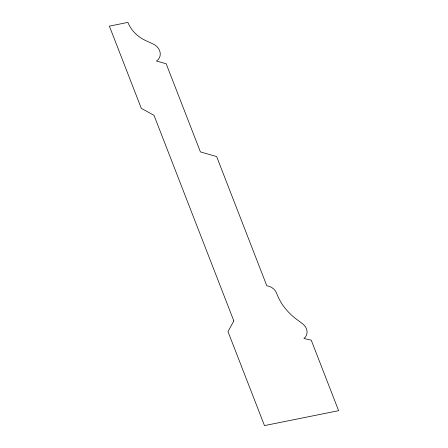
<?xml version="1.0" encoding="UTF-8"?>
<svg xmlns="http://www.w3.org/2000/svg" width="448" height="448" viewBox="0 0 448 448"><rect width="100%" height="100%" fill="white"/><g stroke="black" fill="none" stroke-linecap="round" stroke-linejoin="round"><path stroke-width="0.67" d="M233.834 320.93L227.987 331.61L264.482 425.6L338.615 410.676L311.248 340.183L303.929 338.486A10.864 9.145 28.7 0 0 302.467 323.669L296.638 319.351A53.771 45.248 28.7 0 1 276.59 293.188A10.539 8.87 28.7 0 0 266.812 285.79L216.636 156.548L200.407 151.9L166.197 63.778L156.464 60.99A11.144 9.38 28.7 0 0 153.182 44.01L145.639 40.555A30.806 25.922 28.7 0 1 127.921 22.4L109.385 26.13L141.316 108.377L154.006 115.321L233.834 320.93"/></g></svg>
